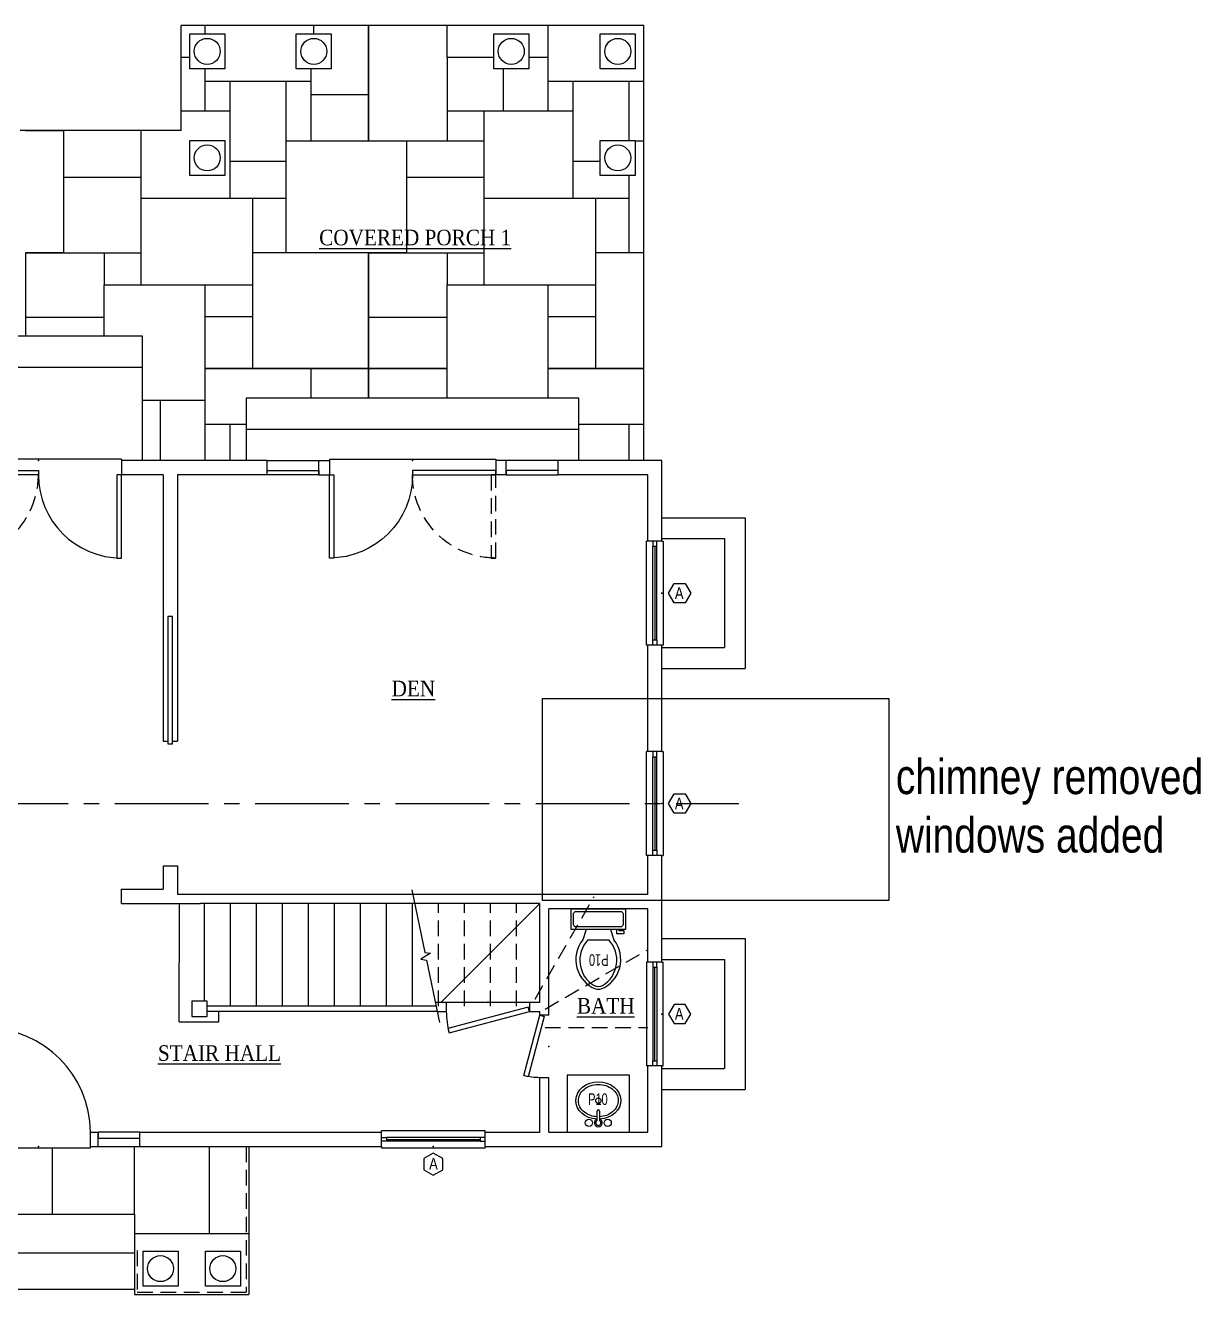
# Model space of a CAD drawing. Header units: inches. Extents: x 1902 to 78711, y -439399 to 11089.
# Drawn here: x 76388 to 76840.3, y 984.2 to 1472.7 of the extents above; entities that cross this region are included whole.
import ezdxf
from ezdxf.enums import TextEntityAlignment as Align

# ---------------------------------------------------------------- set-up
doc = ezdxf.new("R2010")
doc.units = ezdxf.units.IN
doc.header["$LTSCALE"] = 48
doc.header["$MEASUREMENT"] = 0
doc.linetypes.add('CENTER2', pattern=[1.125, 0.75, -0.125, 0.125, -0.125])
doc.linetypes.add('HIDDEN2', pattern=[0.1875, 0.125, -0.0625])
doc.layers.add('0_NONPRINT', color=8, linetype='CONTINUOUS', plot=False)
for name, color, linetype in [('1WHITE', 7, 'CONTINUOUS'), ('2MAGENTA', 6, 'CONTINUOUS'), ('3BLUE', 5, 'CONTINUOUS'), ('5GREEN', 3, 'CONTINUOUS'), ('6YELLOW', 2, 'CONTINUOUS'), ('8GREY', 8, 'CONTINUOUS'), ('A-DIMENSION', 3, 'CONTINUOUS'), ('A-DOOR', 5, 'CONTINUOUS'), ('A-GLAZ', 7, 'CONTINUOUS'), ('A-GLAZ-ANNO', 3, 'CONTINUOUS'), ('A-PAVERS', 8, 'CONTINUOUS'), ('A-PLUMBING FIXTURES', 3, 'CONTINUOUS'), ('A-PLUMBING NOTES', 6, 'CONTINUOUS'), ('A-ROOM NAME', 3, 'CONTINUOUS'), ('A-TEXT', 6, 'CONTINUOUS')]:
    doc.layers.add(name, color=color, linetype=linetype)
doc.layers.get('A-DIMENSION').off()
doc.styles.add('QUARTER', font='stylu.ttf', dxfattribs={"width": 0.83, "height": 4.5})
doc.styles.add('QUARTER CONDENSED', font='stylu.ttf', dxfattribs={"width": 0.7, "height": 4.5})
doc.styles.get("Standard").update_dxf_attribs({"font": 'times.ttf', "height": 6})

# ---------------------------------------------------------------- blocks, each defined once
blk = doc.blocks.new('DOOR_5-4ext')
at = {"layer": '6YELLOW', "ltscale": 0.25}
for p, q in [((-32, 0), (-32, -5.5)), ((32, 0), (32, -5.5))]:
    blk.add_line(p, q, dxfattribs=at)
at = {"layer": 'A-DOOR', "color": 6, "ltscale": 0.25}
for p, q in [((32, 0.5), (-32, 0.5)), ((-32, 0.5), (-32, 0)), ((32, 0.5), (32, 0))]:
    blk.add_line(p, q, dxfattribs=at)
at = {"layer": 'A-DOOR'}
for points in [[(0, -5.5), (-32, -5.5), (-32, -3.75), (0, -3.75)], [(32, -37.5), (32, -5.5), (30.25, -5.5), (30.25, -37.5)]]:
    blk.add_lwpolyline(points, close=True, dxfattribs=at)
at = {"layer": 'A-DOOR', "color": 7, "linetype": 'HIDDEN2'}
blk.add_lwpolyline([(-32, -37.5), (-32, -5.5), (-30.25, -5.5), (-30.25, -37.5)], close=True, dxfattribs=at)
blk.add_arc((-32, -5.5), 32, 270, 0, dxfattribs=at)
at = {"layer": 'A-DOOR', "color": 7}
blk.add_arc((32, -5.5), 32, 180, 270, dxfattribs=at)
at = {"layer": 'A-DOOR', "color": 8, "ltscale": 0.25}
blk.add_point((0, 0), dxfattribs=at)
blk = doc.blocks.new('PLUMBING- TOILET plan')
at = {"layer": 'A-PLUMBING FIXTURES', "color": 6}
for p, q in [((-4.67, 8), (-6, 12)), ((4.67, 8), (6, 12))]:
    blk.add_line(p, q, dxfattribs=at)
at = {"layer": 'A-PLUMBING FIXTURES', "color": 7}
for p, q in [((4, 12), (-4, 12)), ((-7, 9.5), (-10, 9.5)), ((-10, 9.5), (-10, 8.5)), ((-10, 8.5), (-8, 8.5)), ((-8, 8.5), (-8, 8)), ((-7, 8), (-7, 9.5))]:
    blk.add_line(p, q, dxfattribs=at)
at = {"layer": 'A-PLUMBING FIXTURES', "color": 6}
blk.add_lwpolyline([(10.5, 8), (10.5, 0), (-10.5, 0), (-10.5, 8)], close=True, dxfattribs=at)
at = {"layer": 'A-PLUMBING FIXTURES', "color": 7, "ltscale": 0.25}
blk.add_lwpolyline([(-8.5, 7), (8.5, 7, -0.414214), (9.5, 6), (9.5, 2, -0.414214), (8.5, 1), (-8.5, 1, -0.414214), (-9.5, 2), (-9.5, 6, -0.414214)], format="xyb", close=True, dxfattribs=at)
at = {"layer": 'A-PLUMBING FIXTURES', "color": 6}
for centre, radius, start, end in [((3.52, 19.58), 12.17, 112.0286, 218.5309), ((0, 27), 4, 74.8605, 105.1395), ((-3.52, 19.58), 12.17, 321.4693, 67.9716)]:
    blk.add_arc(centre, radius, start, end, dxfattribs=at)
at = {"layer": 'A-PLUMBING FIXTURES', "color": 7}
for centre, radius, start, end in [((4.2, 19.82), 11.33, 121.0532, 223.6323), ((0, 25.88), 4, 65.7318, 114.2682), ((-4.2, 19.82), 11.33, 316.3679, 58.947)]:
    blk.add_arc(centre, radius, start, end, dxfattribs=at)
at = {"layer": 'A-PLUMBING NOTES', "ltscale": 0.25, "style": 'QUARTER CONDENSED', "width": 0.7, "flags": 8}
blk.add_attdef('P?', text='', height=4.5, dxfattribs=at).set_placement((-0.15, 19.72), align=Align.MIDDLE_CENTER)
blk = doc.blocks.new('ROOM NAME')
at = {"layer": 'A-ROOM NAME', "ltscale": 0.25, "width": 0.9, "flags": 12}
blk.add_attdef('%%UROOM', text='', height=6, dxfattribs=at).set_placement((0.97, 1.17), align=Align.MIDDLE_CENTER)
at = {"layer": 'A-ROOM NAME', "ltscale": 0.25, "style": 'QUARTER', "width": 0.83, "flags": 8}
for tag, p in [('FLOORING', (0.99, -9.06)), ('HEIGHT', (0.19, -16.7))]:
    blk.add_attdef(tag, text='', height=4.5, dxfattribs=at).set_placement(p, align=Align.MIDDLE_CENTER)
blk = doc.blocks.new('DOOR_2-8cl')
at = {"layer": '5GREEN', "ltscale": 0.25}
for p, q in [((-16, 0), (-16, -3.5)), ((16, 0), (16, -3.5))]:
    blk.add_line(p, q, dxfattribs=at)
at = {"layer": 'A-DOOR'}
blk.add_lwpolyline([(-14.91, -11.78), (16, -3.5), (15.55, -1.81), (-15.36, -10.09)], close=True, dxfattribs=at)
at = {"layer": 'A-DOOR', "color": 7}
blk.add_arc((16, -3.5), 32, 180, 195, dxfattribs=at)
at = {"layer": 'A-DOOR', "color": 8, "ltscale": 0.25}
blk.add_point((0, 0), dxfattribs=at)
blk = doc.blocks.new('WINDOW 3-4')
at = {"layer": '1WHITE', "ltscale": 0.25}
for p, q in [((-18, -2), (18, -2)), ((-18, -3.5), (18, -3.5))]:
    blk.add_line(p, q, dxfattribs=at)
at = {"layer": '6YELLOW'}
for p, q in [((-20, 0), (-20, -5.5)), ((20, 0), (20, -5.5))]:
    blk.add_line(p, q, dxfattribs=at)
at = {"layer": 'A-GLAZ', "color": 6}
for p, q in [((-20, 0), (-20, 0.5)), ((20, 0.5), (-20, 0.5)), ((20, 0), (20, 0.5)), ((-20, -5.5), (-20, -6)), ((-20, -6), (20, -6)), ((20, -5.5), (20, -6))]:
    blk.add_line(p, q, dxfattribs=at)
at = {"layer": 'A-GLAZ'}
blk.add_line((18, -2.75), (-18, -2.75), dxfattribs=at)
for points in [[(-20, -2), (-20, -3.5), (-18, -3.5), (-18, -2)], [(20, -2), (20, -3.5), (18, -3.5), (18, -2)]]:
    blk.add_lwpolyline(points, close=True, dxfattribs=at)
at = {"layer": 'A-GLAZ', "color": 8}
blk.add_point((0, 0), dxfattribs=at)
at = {"layer": 'A-GLAZ-ANNO', "color": 5}
blk.add_lwpolyline([(0, 2.5), (3.71, 4.64), (3.71, 8.93), (0, 11.07), (-3.71, 8.93), (-3.71, 4.64)], close=True, dxfattribs=at)
at = {"layer": 'A-GLAZ-ANNO', "ltscale": 0.25, "style": 'QUARTER', "width": 0.83, "flags": 8}
blk.add_attdef('A', text='', height=4.5, dxfattribs=at).set_placement((0, 6.78), align=Align.MIDDLE_CENTER)
blk = doc.blocks.new('DOOR_2-0cl')
at = {"layer": '5GREEN', "ltscale": 0.25}
for p, q in [((-12, 0), (-12, -3.5)), ((12, 0), (12, -3.5))]:
    blk.add_line(p, q, dxfattribs=at)
at = {"layer": 'A-DOOR'}
blk.add_lwpolyline([(-11.18, -9.71), (12, -3.5), (11.55, -1.81), (-11.64, -8.02)], close=True, dxfattribs=at)
at = {"layer": 'A-DOOR', "color": 7}
blk.add_arc((12, -3.5), 24, 180, 195, dxfattribs=at)
at = {"layer": 'A-DOOR', "color": 8, "ltscale": 0.25}
blk.add_point((0, 0), dxfattribs=at)
blk = doc.blocks.new('PLUMBING- SINK 24inch')
at = {"layer": 'A-PLUMBING FIXTURES', "color": 6}
for p, q in [((-0.5, 4.49), (-0.5, 8.13)), ((0.5, 8.13), (0.5, 4.49))]:
    blk.add_line(p, q, dxfattribs=at)
blk.add_lwpolyline([(-12, 0), (12, 0), (12, 22), (-12, 22)], close=True, dxfattribs=at)
blk.add_lwpolyline([(-0.5, 5.96, -0.061262), (-2.92, 6.41, -0.089562), (-5.35, 7.7, -0.104678), (-7.07, 9.77, -0.118622), (-7.66, 12.07, -0.118622), (-7.14, 14.39, -0.104678), (-5.48, 16.49, -0.089562), (-3.08, 17.86, -0.081185), (-0.08, 18.39, -0.081185), (2.93, 17.94, -0.089562), (5.36, 16.65, -0.104678), (7.08, 14.59, -0.118622), (7.67, 12.28, -0.118622), (7.15, 9.97, -0.104678), (5.49, 7.86, -0.089562), (3.09, 6.49, -0.077112), (0.5, 5.99, -0.062741)], format="xyb", dxfattribs=at)
at = {"layer": 'A-PLUMBING FIXTURES', "color": 7}
blk.add_circle((0, 12.16), 1.02, dxfattribs=at)
at = {"layer": 'A-PLUMBING FIXTURES', "color": 6}
for centre in [(-3.63, 3.63), (3.62, 3.63)]:
    blk.add_circle(centre, 1.38, dxfattribs=at)
at = {"layer": 'A-PLUMBING FIXTURES', "color": 7}
blk.add_arc((0, 3.63), 1.5, 109.6397, 70.3486, dxfattribs=at)
at = {"layer": 'A-PLUMBING FIXTURES', "color": 6}
for centre, radius, start, end in [((0, 8.13), 0.5, 360, 180), ((0, 3.63), 1, 120.2446, 59.6569)]:
    blk.add_arc(centre, radius, start, end, dxfattribs=at)
at = {"layer": 'A-PLUMBING FIXTURES', "color": 7, "extrusion": (0, 0, -1)}
blk.add_ellipse((0, 12.21), major_axis=(-8.67, -0.07), ratio=0.828621, start_param=4.776993, end_param=10.94473, dxfattribs=at)
at = {"layer": 'A-PLUMBING NOTES', "ltscale": 0.25, "style": 'QUARTER CONDENSED', "width": 0.7, "flags": 8}
blk.add_attdef('P?', text='', height=4.5, dxfattribs=at).set_placement((-0.15, 12.72), align=Align.MIDDLE_CENTER)

msp = doc.modelspace()

# ---------------------------------------------------------------- linework, layer by layer
at = {"layer": '0_NONPRINT', "linetype": 'CENTER2'}
msp.add_line((75990.47, 1173.17), (76662.59, 1173.17), dxfattribs=at)
at = {"layer": '0_NONPRINT', "linetype": 'HIDDEN2'}
for p, q in [((76547.02, 1095.17), (76547.02, 1134.67)), ((76557.02, 1095.17), (76557.02, 1134.67)), ((76567.02, 1095.17), (76567.02, 1134.67)), ((76577.02, 1095.17), (76577.02, 1134.67)), ((76584.18, 1097.92), (76606.98, 1137.42)), ((76588.02, 1094.08), (76627.52, 1116.88)), ((76588.02, 1086.92), (76627.52, 1086.92)), ((76473.01, 1041.17), (76473.01, 985.17)), ((76431.04, 1001.17), (76431.04, 985.17)), ((76431.04, 985.17), (76473.01, 985.17))]:
    msp.add_line(p, q, dxfattribs=at)
at = {"layer": '1WHITE'}
for p, q in [((76633.02, 1275.17), (76657.02, 1275.17)), ((76657.02, 1275.17), (76657.02, 1233.17)), ((76633.02, 1233.17), (76657.02, 1233.17)), ((76633.02, 1113.17), (76657.02, 1113.17)), ((76657.02, 1113.17), (76657.02, 1071.17)), ((76633.02, 1071.17), (76657.02, 1071.17))]:
    msp.add_line(p, q, dxfattribs=at)
at = {"layer": '2MAGENTA'}
for p, q in [((76481.02, 1305.17), (76501.02, 1305.17)), ((76593.02, 1305.17), (76573.02, 1305.17)), ((76447.27, 1089.17), (76447.28, 1134.67)), ((76457.02, 1097.17), (76457.02, 1134.67)), ((76467.02, 1095.17), (76467.02, 1134.67)), ((76477.02, 1095.17), (76477.02, 1134.67)), ((76487.02, 1095.17), (76487.02, 1134.67)), ((76497.02, 1095.17), (76497.02, 1134.67)), ((76507.02, 1095.17), (76507.02, 1134.67)), ((76517.02, 1095.17), (76517.02, 1134.67)), ((76527.02, 1095.17), (76527.02, 1134.67)), ((76537.02, 1095.17), (76537.02, 1134.67)), ((76548.02, 1096.67), (76586.02, 1134.67)), ((76550.02, 1096.67), (76582.02, 1096.67)), ((76462.52, 1089.17), (76462.52, 1093.17)), ((76447.27, 1089.17), (76462.52, 1089.17))]:
    msp.add_line(p, q, dxfattribs=at)
at = {"layer": '2MAGENTA', "ltscale": 0.25}
for p, q in [((76430.04, 1000.17), (76356.01, 1000.17)), ((76430.04, 986.17), (76356.01, 986.17))]:
    msp.add_line(p, q, dxfattribs=at)
at = {"layer": '2MAGENTA'}
for points in [[(76451.29, 1469.41), (76464.76, 1469.41), (76464.76, 1455.94), (76451.29, 1455.94)], [(76492.29, 1469.41), (76505.76, 1469.41), (76505.76, 1455.94), (76492.29, 1455.94)], [(76568.29, 1469.41), (76581.76, 1469.41), (76581.76, 1455.94), (76568.29, 1455.94)], [(76609.29, 1469.41), (76622.76, 1469.41), (76622.76, 1455.94), (76609.29, 1455.94)], [(76451.29, 1428.41), (76464.76, 1428.41), (76464.76, 1414.94), (76451.29, 1414.94)], [(76609.29, 1428.41), (76622.76, 1428.41), (76622.76, 1414.94), (76609.29, 1414.94)], [(76442.9, 1196.17), (76444.65, 1196.17), (76444.65, 1245.17), (76442.9, 1245.17)], [(76433.29, 1000.91), (76446.76, 1000.91), (76446.76, 987.44), (76433.29, 987.44)], [(76457.29, 1000.91), (76470.76, 1000.91), (76470.76, 987.44), (76457.29, 987.44)]]:
    msp.add_lwpolyline(points, close=True, dxfattribs=at)
for points in [[(76185.02, 1341.17), (76185.02, 1341.17), (76185.02, 1353.17), (76433.02, 1353.17), (76433.02, 1341.17)], [(76185.02, 1305.17), (76185.02, 1305.17), (76185.02, 1341.17), (76433.02, 1341.17), (76433.02, 1305.17)], [(76601.02, 1317.17), (76601.02, 1317.17), (76601.02, 1329.17), (76473.02, 1329.17), (76473.02, 1317.17)], [(76601.02, 1305.17), (76601.02, 1305.17), (76601.02, 1317.17), (76473.02, 1317.17), (76473.02, 1305.17)]]:
    msp.add_lwpolyline(points, dxfattribs=at)
at = {"layer": '3BLUE'}
for p, q in [((76626.02, 1472.67), (76448.02, 1472.67)), ((76448.02, 1432.17), (76448.02, 1472.67)), ((76626.02, 1305.17), (76626.02, 1472.67)), ((76448.02, 1432.17), (76386.02, 1432.17)), ((76546.02, 1095.17), (76458.02, 1095.17)), ((76546.44, 1093.17), (76458.02, 1093.17))]:
    msp.add_line(p, q, dxfattribs=at)
at = {"layer": '3BLUE', "ltscale": 0.25}
for p, q in [((76474.01, 1041.17), (76474.01, 984.17)), ((76430.04, 1000.17), (76430.04, 984.17)), ((76430.04, 984.17), (76474.01, 984.17))]:
    msp.add_line(p, q, dxfattribs=at)
at = {"layer": '3BLUE', "linetype": 'Continuous'}
msp.add_lwpolyline([(76536.73, 1139.98), (76541.73, 1115.88), (76543.9, 1115.56), (76540.17, 1113.26), (76542.34, 1112.94), (76547.34, 1088.84)], dxfattribs=at)
at = {"layer": '3BLUE'}
msp.add_lwpolyline([(76452.02, 1091.17), (76458.02, 1091.17), (76458.02, 1097.17), (76452.02, 1097.17)], close=True, dxfattribs=at)
at = {"layer": '5GREEN'}
for p, q in [((76441.02, 1245.17), (76441.02, 1197.17)), ((76446.52, 1245.17), (76446.52, 1197.17)), ((76441.02, 1197.17), (76442.9, 1197.17)), ((76444.65, 1197.17), (76446.52, 1197.17)), ((76627.52, 1138.17), (76446.52, 1138.17)), ((76586.02, 1134.67), (76455.37, 1134.67)), ((76586.02, 1096.67), (76586.02, 1134.67)), ((76589.52, 1091.67), (76589.52, 1132.67)), ((76627.52, 1132.67), (76589.52, 1132.67)), ((76545.71, 1096.67), (76550.02, 1096.67)), ((76582.02, 1096.67), (76586.02, 1096.67)), ((76546.44, 1093.17), (76550.02, 1093.17)), ((76582.02, 1093.17), (76586.02, 1093.17)), ((76586.02, 1091.67), (76586.02, 1093.17)), ((76586.02, 1046.67), (76586.02, 1067.67)), ((76589.52, 1046.67), (76589.52, 1067.67))]:
    msp.add_line(p, q, dxfattribs=at)
at = {"layer": '6YELLOW'}
for p, q in [((76441.02, 1305.17), (76425.02, 1305.17)), ((76481.02, 1305.17), (76441.02, 1305.17)), ((76481.02, 1299.67), (76481.02, 1305.17)), ((76501.02, 1299.67), (76501.02, 1305.17)), ((76501.02, 1305.17), (76505.02, 1305.17)), ((76573.02, 1305.17), (76569.02, 1305.17)), ((76573.02, 1299.67), (76573.02, 1305.17)), ((76633.02, 1305.17), (76593.02, 1305.17)), ((76593.02, 1299.67), (76593.02, 1305.17)), ((76633.02, 1274.17), (76633.02, 1305.17)), ((76441.02, 1299.67), (76425.02, 1299.67)), ((76441.02, 1299.67), (76441.02, 1245.17)), ((76481.02, 1299.67), (76446.52, 1299.67)), ((76446.52, 1299.67), (76446.52, 1245.17)), ((76501.02, 1299.67), (76505.02, 1299.67)), ((76573.02, 1299.67), (76569.02, 1299.67)), ((76627.52, 1299.67), (76593.02, 1299.67)), ((76627.52, 1274.17), (76627.52, 1299.67)), ((76627.52, 1193.17), (76627.52, 1234.17)), ((76633.02, 1193.17), (76633.02, 1234.17)), ((76627.52, 1138.17), (76627.52, 1153.17)), ((76633.02, 1137.17), (76633.02, 1153.17)), ((76441.02, 1149.17), (76441.02, 1140.17)), ((76441.02, 1149.17), (76446.52, 1149.17)), ((76446.52, 1149.17), (76446.52, 1138.17)), ((76425.02, 1140.17), (76441.02, 1140.17)), ((76425.02, 1134.67), (76425.02, 1140.17)), ((76425.02, 1134.67), (76455.37, 1134.67)), ((76633.02, 1112.17), (76633.02, 1137.17)), ((76627.52, 1112.17), (76627.52, 1132.67)), ((76627.52, 1046.67), (76627.52, 1072.17)), ((76633.02, 1041.17), (76633.02, 1072.17)), ((76432.02, 1046.67), (76525.02, 1046.67)), ((76565.02, 1046.67), (76586.02, 1046.67)), ((76589.52, 1046.67), (76627.52, 1046.67)), ((76413.02, 1041.17), (76416.02, 1041.17)), ((76432.02, 1041.17), (76525.02, 1041.17)), ((76565.02, 1041.17), (76633.02, 1041.17))]:
    msp.add_line(p, q, dxfattribs=at)
at = {"layer": '6YELLOW', "ltscale": 0.25}
for p, q in [((76413.02, 1041.17), (76413.02, 1046.67)), ((76416.02, 1041.17), (76416.02, 1046.67)), ((76432.02, 1041.17), (76432.02, 1046.67))]:
    msp.add_line(p, q, dxfattribs=at)
at = {"layer": '6YELLOW'}
msp.add_lwpolyline([(76413.02, 1046.67), (76416.02, 1046.67)], dxfattribs=at)
for centre in [(76458.02, 1462.67), (76499.02, 1462.67), (76575.02, 1462.67), (76616.02, 1462.67), (76458.02, 1421.67), (76616.02, 1421.67), (76440.02, 994.17), (76464.02, 994.17)]:
    msp.add_circle(centre, 5, dxfattribs=at)
at = {"layer": '8GREY'}
for p, q in [((76633.02, 1283.17), (76665.02, 1283.17)), ((76665.02, 1283.17), (76665.02, 1225.17)), ((76633.02, 1225.17), (76665.02, 1225.17)), ((76633.02, 1121.17), (76665.02, 1121.17)), ((76665.02, 1121.17), (76665.02, 1063.17)), ((76633.02, 1063.17), (76665.02, 1063.17))]:
    msp.add_line(p, q, dxfattribs=at)
at = {"layer": 'A-DOOR', "color": 6, "ltscale": 0.25}
for p, q in [((76373.02, 1040.67), (76413.02, 1040.67)), ((76413.02, 1040.67), (76413.02, 1041.17)), ((76416.02, 1041.17), (76432.02, 1041.17))]:
    msp.add_line(p, q, dxfattribs=at)
at = {"layer": 'A-DOOR'}
for points in [[(76481.02, 1299.67), (76481.02, 1301.42), (76501.02, 1301.42), (76501.02, 1299.67)], [(76593.02, 1299.67), (76593.02, 1301.42), (76573.02, 1301.42), (76573.02, 1299.67)], [(76416.02, 1046.67), (76416.02, 1044.42), (76432.02, 1044.42), (76432.02, 1046.67)]]:
    msp.add_lwpolyline(points, close=True, dxfattribs=at)
at = {"layer": 'A-DOOR', "color": 7}
msp.add_arc((76373.02, 1046.67), 40, 0, 90, dxfattribs=at)
at = {"layer": 'A-DOOR', "color": 8, "ltscale": 0.25}
msp.add_point((76393.02, 1041.17), dxfattribs=at)
at = {"layer": 'A-PAVERS', "ltscale": 0.25}
for p, q in [((76498.89, 1472.67), (76498.86, 1469.41)), ((76457.1, 1455.94), (76457.1, 1439.8)), ((76497.86, 1455.94), (76497.86, 1428.23)), ((76550.38, 1460.35), (76550.38, 1428.23)), ((76571.88, 1455.94), (76571.88, 1439.8)), ((76589.1, 1460.35), (76589.1, 1439.8)), ((76497.58, 1451.11), (76457.1, 1451.11)), ((76466.78, 1406.23), (76466.78, 1451.11)), ((76488.33, 1385.11), (76488.33, 1451.11)), ((76626.02, 1451.11), (76589.1, 1451.11)), ((76598.78, 1406.23), (76598.78, 1451.11)), ((76620.33, 1428.41), (76620.33, 1451.11)), ((76520.02, 1445.99), (76497.86, 1445.99)), ((76448.02, 1439.8), (76466.78, 1439.8)), ((76550.38, 1439.8), (76598.78, 1439.8)), ((76564.46, 1439.8), (76564.46, 1372.79)), ((76432.46, 1432.17), (76432.46, 1372.79)), ((76534.66, 1428.23), (76564.46, 1428.23)), ((76488.33, 1420.31), (76466.78, 1420.31)), ((76609.29, 1420.31), (76598.78, 1420.31)), ((76402.66, 1414.23), (76432.46, 1414.23)), ((76534.66, 1414.23), (76564.46, 1414.23)), ((76620.33, 1385.11), (76620.33, 1414.94)), ((76432.46, 1406.23), (76488.33, 1406.23)), ((76475.58, 1340.67), (76475.58, 1406.23)), ((76564.46, 1406.23), (76620.33, 1406.23)), ((76607.58, 1340.67), (76607.58, 1406.23)), ((76388.02, 1385.11), (76432.46, 1385.11)), ((76418.38, 1385.11), (76418.38, 1372.79)), ((76520.02, 1385.11), (76475.58, 1385.11)), ((76520.02, 1385.11), (76564.46, 1385.11)), ((76550.38, 1385.11), (76550.38, 1372.79)), ((76626.02, 1385.11), (76607.58, 1385.11)), ((76418.38, 1372.79), (76475.58, 1372.79)), ((76550.38, 1372.79), (76607.58, 1372.79)), ((76418.38, 1360.19), (76388.02, 1360.19)), ((76475.58, 1360.47), (76457.1, 1360.47)), ((76550.38, 1360.19), (76520.02, 1360.19)), ((76607.58, 1360.47), (76589.1, 1360.47)), ((76497.86, 1340.67), (76497.86, 1329.17)), ((76439.88, 1328.35), (76439.88, 1305.17)), ((76457.1, 1328.35), (76457.1, 1305.17)), ((76473.02, 1319.11), (76457.1, 1319.11)), ((76466.78, 1305.17), (76466.78, 1319.11)), ((76626.02, 1319.11), (76601.02, 1319.11)), ((76620.33, 1305.17), (76620.33, 1319.11))]:
    msp.add_line(p, q, dxfattribs=at)
at = {"layer": 'A-PAVERS'}
for p, q in [((76398.34, 1040.67), (76398.34, 1015.17)), ((76430.04, 1015.17), (76430.04, 1041.17)), ((76458.93, 1007.67), (76458.93, 1041.17)), ((76356.01, 1015.17), (76430.04, 1015.17)), ((76430.04, 1015.17), (76430.04, 1000.17)), ((76430.04, 1007.67), (76474.01, 1007.67))]:
    msp.add_line(p, q, dxfattribs=at)
at = {"layer": 'A-PAVERS', "ltscale": 0.25}
for points in [[(76418.38, 1353.17), (76418.38, 1372.79), (76457.1, 1372.79), (76457.1, 1340.67), (76520.02, 1340.67), (76520.02, 1385.11), (76488.33, 1385.11), (76488.33, 1428.23), (76520.02, 1428.23), (76520.02, 1472.67), (76457.1, 1472.67), (76457.1, 1469.41)], [(76520.02, 1472.67), (76520.02, 1428.23), (76534.66, 1428.23), (76534.66, 1385.11), (76520.02, 1385.11), (76520.02, 1340.67), (76550.38, 1340.67), (76550.38, 1372.79), (76589.1, 1372.79), (76589.1, 1340.67), (76626.02, 1340.67)], [(76568.29, 1460.35), (76550.38, 1460.35), (76550.38, 1472.67), (76520.02, 1472.67)], [(76626.02, 1472.67), (76589.1, 1472.67), (76589.1, 1460.35), (76581.76, 1460.35)], [(76451.29, 1460.35), (76448.02, 1460.35)], [(76388.02, 1432.17), (76388.02, 1432.17), (76402.66, 1432.17), (76402.66, 1385.11), (76388.02, 1385.11), (76388.02, 1353.17)], [(76622.76, 1428.23), (76626.02, 1428.23)], [(76626.02, 1385.11), (76620.33, 1385.11), (76620.33, 1414.94)], [(76520.02, 1329.17), (76520.02, 1340.67), (76457.1, 1340.67), (76457.1, 1328.35), (76433.02, 1328.35)], [(76520.02, 1340.67), (76520.02, 1329.17)], [(76550.38, 1329.17), (76550.38, 1340.67), (76520.02, 1340.67)], [(76626.02, 1340.67), (76589.1, 1340.67), (76589.1, 1329.17)]]:
    msp.add_lwpolyline(points, dxfattribs=at)
at = {"layer": 'A-TEXT', "color": 1}
msp.add_lwpolyline([(76587.06, 1213.6), (76720.37, 1213.6), (76720.37, 1135.81), (76587.06, 1135.81)], close=True, dxfattribs=at)

# ---------------------------------------------------------------- block references
at = {"layer": '1WHITE'}
msp.add_blockref('DOOR_5-4ext', (76393.02, 1305.17), dxfattribs=at)
at = {"layer": '1WHITE', "xscale": -1}
msp.add_blockref('DOOR_5-4ext', (76537.02, 1305.17), dxfattribs=at)
at = {"layer": '1WHITE'}
ref = msp.add_blockref('WINDOW 3-4', (76633.02, 1254.17), dxfattribs=dict(at, xscale=-1, rotation=270))
ref.add_attrib('A', 'A', dxfattribs={"layer": 'A-GLAZ-ANNO', "ltscale": 0.25, "height": 4.5, "style": 'QUARTER', "width": 0.83, "flags": 8}).set_placement((76639.65, 1254.17), align=Align.MIDDLE_CENTER)
ref = msp.add_blockref('WINDOW 3-4', (76633.02, 1173.17), dxfattribs=dict(at, xscale=-1, rotation=270))
ref.add_attrib('A', 'A', dxfattribs={"layer": 'A-GLAZ-ANNO', "ltscale": 0.25, "height": 4.5, "style": 'QUARTER', "width": 0.83, "flags": 8}).set_placement((76639.65, 1173.17), align=Align.MIDDLE_CENTER)
ref = msp.add_blockref('WINDOW 3-4', (76633.02, 1092.17), dxfattribs=dict(at, rotation=270))
ref.add_attrib('A', 'A', dxfattribs={"layer": 'A-GLAZ-ANNO', "ltscale": 0.25, "height": 4.5, "style": 'QUARTER', "width": 0.83, "flags": 8}).set_placement((76639.65, 1092.22), align=Align.MIDDLE_CENTER)
ref = msp.add_blockref('PLUMBING- SINK 24inch', (76608.52, 1046.67), dxfattribs=at)
ref.add_attrib('P?', 'P10', dxfattribs={"layer": 'A-PLUMBING NOTES', "ltscale": 0.25, "height": 4.5, "style": 'QUARTER CONDENSED', "width": 0.7}).set_placement((76608.37, 1059.39), align=Align.MIDDLE_CENTER)
ref = msp.add_blockref('WINDOW 3-4', (76545.02, 1041.17), dxfattribs=dict(at, rotation=180))
ref.add_attrib('A', 'A', dxfattribs={"layer": 'A-GLAZ-ANNO', "ltscale": 0.25, "height": 4.5, "style": 'QUARTER', "width": 0.83, "flags": 8}).set_placement((76545.08, 1034.55), align=Align.MIDDLE_CENTER)
at = {"layer": '6YELLOW', "rotation": 180}
msp.add_blockref('PLUMBING- TOILET plan', (76608.52, 1132.67), dxfattribs=at).add_auto_attribs({'P?': 'P10'})
at = {"layer": '6YELLOW'}
msp.add_blockref('DOOR_2-8cl', (76566.02, 1096.67), dxfattribs=at)
at = {"layer": 'A-DIMENSION', "xscale": -1, "rotation": 270}
msp.add_blockref('DOOR_2-0cl', (76589.52, 1079.67), dxfattribs=at)
at = {"layer": 'A-ROOM NAME'}
ref = msp.add_blockref('ROOM NAME', (76537.06, 1389.86), dxfattribs=at)
ref.add_attrib('%%UROOM', '%%uCOVERED PORCH 1', dxfattribs={"ltscale": 0.25, "height": 6, "width": 0.9}).set_placement((76538.03, 1391.03), align=Align.MIDDLE_CENTER)
ref = msp.add_blockref('ROOM NAME', (76536.37, 1216.28), dxfattribs=at)
ref.add_attrib('%%UROOM', '%%uDEN', dxfattribs={"ltscale": 0.25, "height": 6, "width": 0.9}).set_placement((76537.34, 1217.45), align=Align.MIDDLE_CENTER)
ref = msp.add_blockref('ROOM NAME', (76610.43, 1094.16), dxfattribs=at)
ref.add_attrib('%%UROOM', '%%uBATH', dxfattribs={"ltscale": 0.25, "height": 6, "width": 0.9}).set_placement((76611.4, 1095.33), align=Align.MIDDLE_CENTER)
ref = msp.add_blockref('ROOM NAME', (76461.75, 1075.96), dxfattribs=at)
ref.add_attrib('%%UROOM', '%%uSTAIR HALL', dxfattribs={"ltscale": 0.25, "height": 6, "width": 0.9}).set_placement((76462.72, 1077.14), align=Align.MIDDLE_CENTER)

# ---------------------------------------------------------------- texts
at = {"layer": 'A-TEXT', "color": 1, "insert": (76723.03, 1190.3), "char_height": 13.5, "attachment_point": 1, "style": 'QUARTER'}
msp.add_mtext_dynamic_manual_height_columns('chimney removed\\Pwindows added', width=168.2609, gutter_width=22.5, heights=[0], dxfattribs=at)

doc.saveas('drawing.dxf')
